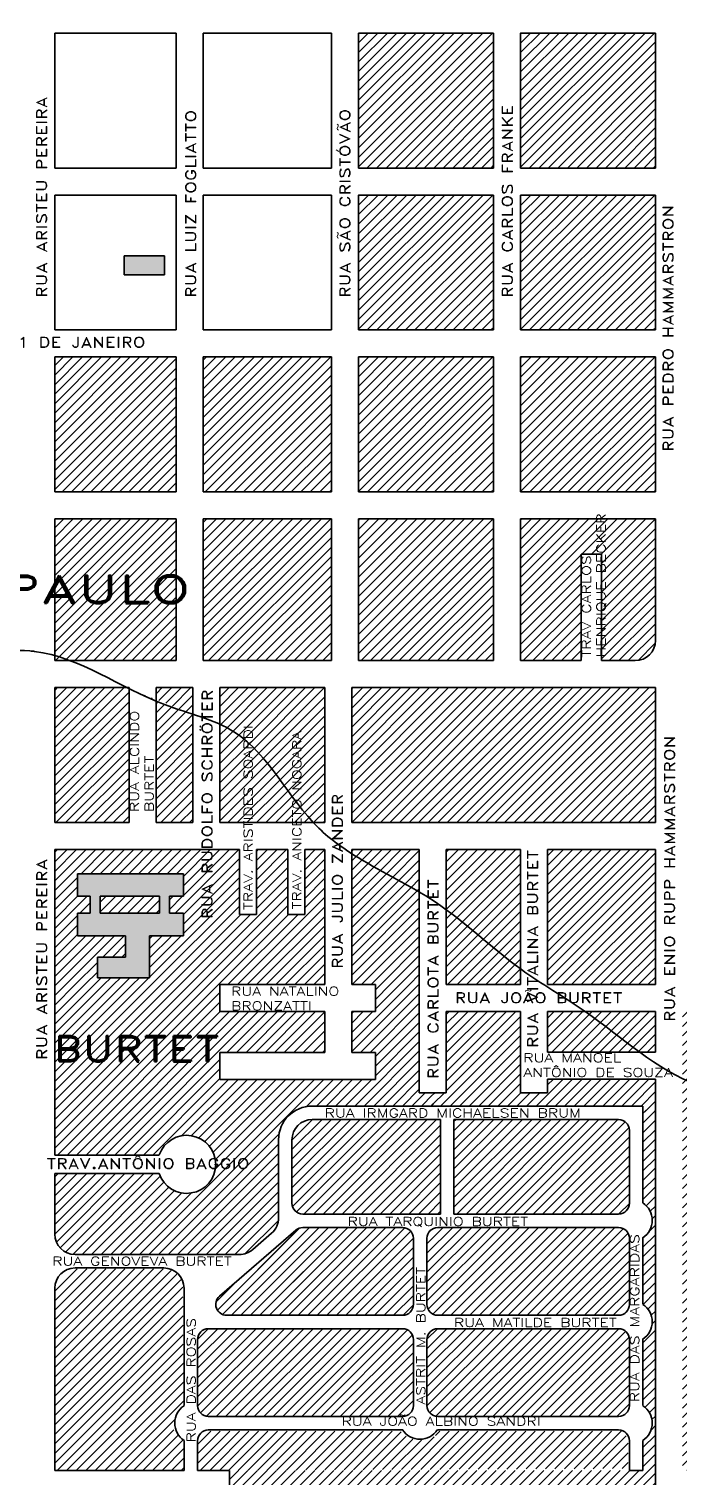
# Model space of a CAD drawing. Extents: x 15348.6 to 15438.1, y 2292.7 to 2368.6.
# Drawn here: x 15400.3 to 15405.11, y 2325.08 to 2335.8 of the extents above; entities that cross this region are included whole.
import ezdxf

# ---------------------------------------------------------------- set-up
doc = ezdxf.new("R2010")
doc.units = 0
doc.header["$LTSCALE"] = 2
doc.header["$MEASUREMENT"] = 0
doc.layers.get('0').update_dxf_attribs({"linetype": 'CONTINUOUS', "lineweight": 30})
for name, color, linetype, lineweight in [('06', 7, 'CONTINUOUS', 30), ('BURTET', 41, 'CONTINUOUS', 30), ('CYAN', 4, 'CONTINUOUS', 30), ('GLORIA', 64, 'CONTINUOUS', 30), ('HAMASRTROM', 130, 'CONTINUOUS', 30), ('Hidro', 5, 'CONTINUOUS', 30), ('IMÓVEIS', 7, 'CONTINUOUS', 30), ('MUNDSTOCK', 3, 'CONTINUOUS', 30), ('NOVOLESTE', 100, 'CONTINUOUS', 30), ('SAOGERALDO', 1, 'CONTINUOUS', 30), ('SAOPAULO', 104, 'CONTINUOUS', 30)]:
    doc.layers.add(name, color=color, linetype=linetype, lineweight=lineweight)
doc.styles.get("Standard").update_dxf_attribs({"font": 'romand.shx'})

msp = doc.modelspace()

# ---------------------------------------------------------------- hatches: boundary and pattern name
at = {"layer": 'BURTET'}
h = msp.add_hatch(dxfattribs=at)
h.set_pattern_fill('ANSI31', color=256, scale=0.4, style=0)
h.paths.add_polyline_path([(15402.495, 2329.717), (15402.346, 2329.717), (15402.346, 2329.237), (15402.221, 2329.237), (15402.221, 2329.717), (15401.989, 2329.717), (15401.989, 2329.237), (15401.863, 2329.237), (15401.863, 2329.717), (15401.718, 2329.717), (15400.495, 2329.717), (15400.495, 2328.717), (15401.718, 2328.717), (15402.495, 2328.717)])
h.paths.add_polyline_path([(15401.448, 2329.078), (15401.197, 2329.078), (15401.197, 2328.768), (15400.81, 2328.768), (15400.81, 2328.921), (15401.019, 2328.921), (15401.019, 2329.078), (15400.663, 2329.078), (15400.663, 2329.245), (15400.758, 2329.245), (15400.758, 2329.371), (15400.663, 2329.371), (15400.663, 2329.538), (15401.448, 2329.538), (15401.448, 2329.371), (15401.345, 2329.371), (15401.345, 2329.245), (15401.448, 2329.245)], flags=16)
h.paths.add_polyline_path([(15401.271, 2329.245), (15400.832, 2329.245), (15400.832, 2329.371), (15401.271, 2329.371)], flags=16)
h.paths.add_polyline_path([(15401.566, 2329.177), (15401.567, 2331.132), (15401.696, 2331.132), (15401.696, 2329.177)], flags=9)
at = {"layer": 'BURTET', "linetype": 'Continuous'}
h = msp.add_hatch(dxfattribs=at)
h.set_pattern_fill('ANSI31', color=256, scale=0.4, style=0)
h.paths.add_polyline_path([(15400.495, 2330.917), (15401.045, 2330.917), (15401.045, 2329.917), (15400.495, 2329.917)])
at = {"layer": 'BURTET'}
h = msp.add_hatch(dxfattribs=at)
h.set_pattern_fill('ANSI31', color=256, scale=0.4, style=0)
edge = h.paths.add_edge_path()
edge.add_line((15401.518, 2330.917), (15401.245, 2330.917))
edge.add_line((15401.245, 2330.917), (15401.245, 2330.818))
edge.add_spline(control_points=[(15401.718, 2330.646), (15401.59, 2330.703), (15401.352, 2330.763), (15401.131, 2330.867), (15401.045, 2330.91)], knot_values=[533.511292, 533.511292, 533.511292, 533.511292, 576.495699, 604.573357, 604.573357, 604.573357, 604.573357], degree=3, periodic=0)
edge.add_line((15401.518, 2330.72), (15401.518, 2330.917))
edge = h.paths.add_edge_path()
edge.add_spline(control_points=[(15401.718, 2330.646), (15401.59, 2330.703), (15401.352, 2330.763), (15401.131, 2330.867), (15401.045, 2330.91)], knot_values=[533.511292, 533.511292, 533.511292, 533.511292, 576.495699, 604.573357, 604.573357, 604.573357, 604.573357], degree=3, periodic=0)
edge.add_line((15401.245, 2330.818), (15401.245, 2329.917))
edge.add_line((15401.245, 2329.917), (15401.518, 2329.917))
edge.add_line((15401.518, 2329.917), (15401.518, 2330.72))
edge = h.paths.add_edge_path()
edge.add_line((15402.495, 2330.917), (15401.718, 2330.917))
edge.add_line((15401.718, 2330.917), (15401.718, 2330.646))
edge.add_spline(control_points=[(15401.718, 2330.646), (15401.756, 2330.628), (15402.046, 2330.476), (15402.206, 2330.136), (15402.41, 2329.917)], knot_values=[604.573357, 604.573357, 604.573357, 604.573357, 617.290415, 706.253634, 706.253634, 706.253634, 706.253634], degree=3, periodic=0)
edge.add_line((15402.41, 2329.917), (15402.495, 2329.917))
edge.add_line((15402.495, 2329.917), (15402.495, 2330.917))
h.paths.add_polyline_path([(15402.239, 2329.253), (15402.239, 2330.838), (15402.336, 2330.838), (15402.336, 2329.253)], flags=9)
h.paths.add_polyline_path([(15401.878, 2329.247), (15401.878, 2330.872), (15401.975, 2330.872), (15401.975, 2329.247)], flags=9)
h = msp.add_hatch(dxfattribs=at)
h.set_pattern_fill('ANSI31', color=256, scale=0.4, style=0)
h.paths.add_polyline_path([(15404.945, 2330.917), (15403.395, 2330.917), (15402.695, 2330.917), (15402.695, 2329.917), (15403.395, 2329.917), (15403.945, 2329.917), (15404.945, 2329.917)])
edge = h.paths.add_edge_path()
edge.add_line((15403.945, 2329.717), (15403.395, 2329.717))
edge.add_line((15403.395, 2329.717), (15403.395, 2329.271))
edge.add_spline(control_points=[(15403.395, 2329.271), (15403.584, 2329.133), (15403.756, 2328.97), (15403.945, 2328.833)], knot_values=[824.362388, 824.362388, 824.362388, 824.362388, 894.595059, 894.595059, 894.595059, 894.595059], degree=3, periodic=0)
edge.add_line((15403.945, 2328.833), (15403.945, 2329.717))
edge = h.paths.add_edge_path()
edge.add_spline(control_points=[(15403.945, 2328.833), (15403.756, 2328.97), (15403.584, 2329.133), (15403.395, 2329.271)], knot_values=[824.362388, 824.362388, 824.362388, 824.362388, 894.595059, 894.595059, 894.595059, 894.595059], degree=3, periodic=0)
edge.add_line((15403.395, 2329.271), (15403.395, 2328.717))
edge.add_line((15403.395, 2328.717), (15403.945, 2328.717))
edge.add_line((15403.945, 2328.717), (15403.945, 2328.833))
h = msp.add_hatch(dxfattribs=at)
h.set_pattern_fill('ANSI31', color=256, scale=0.4, style=0)
edge = h.paths.add_edge_path()
edge.add_arc((15408.752, 2330.417), 0.5, 51.1667, 90)
edge.add_line((15408.752, 2330.917), (15406.995, 2330.917))
edge.add_line((15406.995, 2330.917), (15406.995, 2328.517))
edge.add_line((15406.995, 2328.517), (15406.995, 2328.017))
edge.add_line((15406.995, 2328.017), (15406.795, 2328.017))
edge.add_line((15406.795, 2328.017), (15406.795, 2328.517))
edge.add_line((15406.795, 2328.517), (15406.095, 2328.517))
edge.add_line((15406.095, 2328.517), (15406.095, 2328.017))
edge.add_line((15406.095, 2328.017), (15405.895, 2328.017))
edge.add_line((15405.895, 2328.017), (15405.895, 2328.517))
edge.add_line((15405.895, 2328.517), (15405.145, 2328.517))
edge.add_line((15405.145, 2328.517), (15405.145, 2328.02))
edge.add_spline(control_points=[(15405.145, 2328.02), (15405.184, 2328.001), (15405.316, 2327.945), (15405.562, 2327.888), (15406.246, 2327.135), (15407.212, 2326.784), (15408.056, 2326.801), (15408.09, 2326.802)], knot_values=[1039.350762, 1039.350762, 1039.350762, 1039.350762, 1052.103396, 1082.599511, 1112.592939, 1350.282877, 1360.219497, 1360.219497, 1360.219497, 1360.219497], degree=3, periodic=0)
edge.add_line((15408.09, 2326.802), (15408.441, 2328.517))
edge.add_line((15408.441, 2328.517), (15409.065, 2330.806))
edge = h.paths.add_edge_path()
edge.add_spline(control_points=[(15408.09, 2326.802), (15408.056, 2326.801), (15407.212, 2326.784), (15406.246, 2327.135), (15405.562, 2327.888), (15405.316, 2327.945), (15405.184, 2328.001), (15405.145, 2328.02)], knot_values=[1039.350762, 1039.350762, 1039.350762, 1039.350762, 1049.287382, 1286.97732, 1316.970748, 1347.466863, 1360.219497, 1360.219497, 1360.219497, 1360.219497], degree=3, periodic=0)
edge.add_line((15405.145, 2328.02), (15405.145, 2325.117))
edge.add_line((15405.145, 2325.117), (15407.68, 2325.117))
edge.add_arc((15407.68, 2325.197), 0.08, 270, 348.4399)
edge.add_line((15407.758, 2325.181), (15408.09, 2326.802))
h.paths.add_polyline_path([(15406.994, 2328.675), (15407.987, 2328.675), (15407.987, 2328.56), (15406.994, 2328.56)], flags=25)
h.paths.add_polyline_path([(15407.052, 2329.773), (15408.154, 2329.773), (15408.154, 2329.659), (15407.052, 2329.659)], flags=24)
h.paths.add_polyline_path([(15403.944, 2328.223), (15405.266, 2328.223), (15405.266, 2328.004), (15403.944, 2328.004)], flags=9)
h = msp.add_hatch(dxfattribs=at)
h.set_pattern_fill('ANSI31', color=256, scale=0.4, style=0)
edge = h.paths.add_edge_path()
edge.add_spline(control_points=[(15402.41, 2329.917), (15402.206, 2330.136), (15402.046, 2330.476), (15401.756, 2330.628), (15401.718, 2330.646)], knot_values=[604.573357, 604.573357, 604.573357, 604.573357, 693.536575, 706.253634, 706.253634, 706.253634, 706.253634], degree=3, periodic=0)
edge.add_line((15401.718, 2330.646), (15401.718, 2329.917))
edge.add_line((15401.718, 2329.917), (15402.41, 2329.917))
h.paths.add_polyline_path([(15402.239, 2329.253), (15402.239, 2330.838), (15402.336, 2330.838), (15402.336, 2329.253)], flags=9)
h.paths.add_polyline_path([(15401.878, 2329.247), (15401.878, 2330.872), (15401.975, 2330.872), (15401.975, 2329.247)], flags=9)
at = {"layer": 'BURTET', "linetype": 'Continuous'}
h = msp.add_hatch(dxfattribs=at)
h.set_pattern_fill('ANSI31', color=256, scale=0.4, style=0)
edge = h.paths.add_edge_path()
edge.add_spline(control_points=[(15402.695, 2329.686), (15402.711, 2329.677), (15402.874, 2329.575), (15403.047, 2329.49), (15403.195, 2329.402)], knot_values=[742.883957, 742.883957, 742.883957, 742.883957, 748.420728, 800.344606, 800.344606, 800.344606, 800.344606], degree=3, periodic=0)
edge.add_line((15403.195, 2329.402), (15403.195, 2329.717))
edge.add_line((15403.195, 2329.717), (15402.695, 2329.717))
edge.add_line((15402.695, 2329.717), (15402.695, 2329.686))
h = msp.add_hatch(dxfattribs=at)
h.set_pattern_fill('ANSI31', color=256, scale=0.4, style=0)
h.paths.add_polyline_path([(15404.145, 2329.717), (15404.945, 2329.717), (15404.945, 2328.717), (15404.145, 2328.717)])
at = {"layer": 'BURTET'}
h = msp.add_hatch(dxfattribs=at)
h.set_pattern_fill('ANSI31', color=256, scale=0.4, style=0)
edge = h.paths.add_edge_path()
edge.add_spline(control_points=[(15403.195, 2329.402), (15403.047, 2329.49), (15402.874, 2329.575), (15402.711, 2329.677), (15402.695, 2329.686)], knot_values=[742.883957, 742.883957, 742.883957, 742.883957, 794.807835, 800.344606, 800.344606, 800.344606, 800.344606], degree=3, periodic=0)
edge.add_line((15402.695, 2329.686), (15402.695, 2328.717))
edge.add_line((15402.695, 2328.717), (15402.87, 2328.717))
edge.add_line((15402.87, 2328.717), (15403.195, 2328.717))
edge.add_line((15403.195, 2328.717), (15403.195, 2329.402))
h = msp.add_hatch(dxfattribs=at)
h.set_pattern_fill('ANSI31', color=256, scale=0.4, style=0)
h.paths.add_polyline_path([(15401.718, 2328.214), (15402.495, 2328.214), (15402.495, 2328.517), (15401.718, 2328.517), (15401.718, 2328.717), (15400.495, 2328.717), (15400.495, 2327.454), (15401.268, 2327.454, -6.11811), (15401.268, 2327.317), (15400.495, 2327.317), (15400.495, 2326.867, 0.414214), (15400.645, 2326.717), (15401.863, 2326.717, 0.180444), (15401.961, 2326.754), (15402.101, 2326.874, 0.217512), (15402.152, 2326.988), (15402.152, 2327.567, -0.198912), (15402.226, 2327.744), (15402.294, 2328.014), (15401.718, 2328.014)])
h.paths.add_polyline_path([(15400.454, 2327.322), (15398.723, 2327.322), (15398.723, 2327.501), (15400.454, 2327.501)], flags=9)
h.paths.add_polyline_path([(15400.499, 2328.083), (15399.076, 2328.083), (15399.076, 2328.458), (15400.499, 2328.458)], flags=9)
h = msp.add_hatch(dxfattribs=at)
h.set_pattern_fill('ANSI31', color=256, scale=0.4, style=0)
h.paths.add_polyline_path([(15403.195, 2328.717), (15402.87, 2328.717), (15402.87, 2328.517), (15402.695, 2328.517), (15402.695, 2328.214), (15402.87, 2328.214), (15402.87, 2328.014), (15402.294, 2328.014), (15402.226, 2327.744, -0.198912), (15402.402, 2327.817), (15403.102, 2327.817), (15403.299, 2327.817), (15403.295, 2327.916), (15403.195, 2327.916)])
h = msp.add_hatch(dxfattribs=at)
h.set_pattern_fill('ANSI31', color=256, scale=0.4, style=0)
h.paths.add_polyline_path([(15403.945, 2328.517), (15403.395, 2328.517), (15403.395, 2327.916), (15403.298, 2327.916), (15403.298, 2327.817), (15404.852, 2327.817), (15404.852, 2327.775), (15404.945, 2327.775), (15404.945, 2328.017), (15404.145, 2328.017), (15404.145, 2327.916), (15403.945, 2327.916)])
at = {"layer": 'BURTET', "linetype": 'Continuous'}
h = msp.add_hatch(dxfattribs=at)
h.set_pattern_fill('ANSI31', color=256, scale=0.4, style=0)
h.paths.add_polyline_path([(15404.145, 2328.517), (15404.945, 2328.517), (15404.945, 2328.217), (15404.145, 2328.217)])
at = {"layer": 'BURTET'}
h = msp.add_hatch(dxfattribs=at)
h.set_pattern_fill('ANSI31', color=256, scale=0.4, style=0)
h.paths.add_polyline_path([(15404.945, 2327.817), (15404.852, 2327.817), (15404.852, 2327.099, -0.536263), (15404.852, 2326.842), (15404.852, 2326.348, -0.536263), (15404.852, 2326.091), (15404.852, 2325.597, -0.537458), (15404.852, 2325.34), (15404.852, 2325.117), (15404.945, 2325.117), (15404.945, 2325.34)])
at = {"layer": 'BURTET', "linetype": 'Continuous'}
h = msp.add_hatch(dxfattribs=at)
h.set_pattern_fill('ANSI31', color=256, scale=0.4, style=0)
edge = h.paths.add_edge_path()
edge.add_line((15403.352, 2327.717), (15403.352, 2327.017))
edge.add_line((15403.352, 2327.017), (15402.332, 2327.017))
edge.add_arc((15402.332, 2327.097), 0.08, 180, 270, ccw=False)
edge.add_line((15402.252, 2327.097), (15402.252, 2327.567))
edge.add_arc((15402.402, 2327.567), 0.15, 90, 180, ccw=False)
edge.add_line((15402.402, 2327.717), (15403.352, 2327.717))
h = msp.add_hatch(dxfattribs=at)
h.set_pattern_fill('ANSI31', color=256, scale=0.4, style=0)
edge = h.paths.add_edge_path()
edge.add_arc((15404.672, 2327.637), 0.08, 360, 450)
edge.add_line((15404.672, 2327.717), (15403.452, 2327.717))
edge.add_line((15403.452, 2327.717), (15403.452, 2327.017))
edge.add_line((15403.452, 2327.017), (15404.672, 2327.017))
edge.add_arc((15404.672, 2327.097), 0.08, 270, 360)
edge.add_line((15404.752, 2327.097), (15404.752, 2327.637))
edge = h.paths.add_edge_path()
edge.add_line((15404.945, 2325.34), (15404.945, 2325.091))
h = msp.add_hatch(dxfattribs=at)
h.set_pattern_fill('ANSI31', color=256, scale=0.4, style=0)
edge = h.paths.add_edge_path()
edge.add_arc((15403.072, 2326.837), 0.08, 360, 450)
edge.add_line((15402.332, 2326.917), (15403.072, 2326.917))
edge.add_line((15402.28, 2326.897), (15401.715, 2326.407))
edge.add_arc((15401.767, 2326.347), 0.08, 130.9144, 270)
edge.add_line((15401.767, 2326.267), (15403.072, 2326.267))
edge.add_arc((15403.072, 2326.347), 0.08, 270, 360)
edge.add_line((15403.152, 2326.837), (15403.152, 2326.347))
h = msp.add_hatch(dxfattribs=at)
h.set_pattern_fill('ANSI31', color=256, scale=0.4, style=0)
edge = h.paths.add_edge_path()
edge.add_arc((15402.332, 2326.837), 0.08, 90, 130.9144)
edge.add_arc((15401.767, 2326.347), 0.08, 130.9144, 270)
edge.add_line((15402.332, 2326.917), (15403.072, 2326.917))
h = msp.add_hatch(dxfattribs=at)
h.set_pattern_fill('ANSI31', color=256, scale=0.4, style=0)
edge = h.paths.add_edge_path()
edge.add_arc((15403.332, 2326.837), 0.08, 90, 180)
edge.add_line((15403.252, 2326.837), (15403.252, 2326.347))
edge.add_arc((15403.332, 2326.347), 0.08, 180, 270)
edge.add_line((15403.332, 2326.267), (15404.672, 2326.267))
edge.add_arc((15404.672, 2326.347), 0.08, 270, 360)
edge.add_line((15404.752, 2326.347), (15404.752, 2326.837))
edge.add_arc((15404.672, 2326.837), 0.08, 360, 450)
edge.add_line((15404.672, 2326.917), (15403.332, 2326.917))
h = msp.add_hatch(dxfattribs=at)
h.set_pattern_fill('ANSI31', color=256, scale=0.4, style=0)
h.paths.add_polyline_path([(15400.495, 2325.117), (15400.496, 2326.491), (15400.53, 2326.548), (15400.563, 2326.581), (15400.63, 2326.61), (15401.311, 2326.61), (15401.382, 2326.591), (15401.425, 2326.539), (15401.444, 2326.481), (15401.449, 2325.597), (15401.387, 2325.545), (15401.377, 2325.416), (15401.406, 2325.374), (15401.458, 2325.336), (15401.452, 2325.117)])
h = msp.add_hatch(dxfattribs=at)
h.set_pattern_fill('ANSI31', color=256, scale=0.4, style=0)
edge = h.paths.add_edge_path()
edge.add_arc((15401.632, 2326.087), 0.08, 90, 180)
edge.add_line((15401.552, 2326.087), (15401.552, 2325.597))
edge.add_arc((15401.632, 2325.597), 0.08, 180, 270)
edge.add_line((15401.632, 2325.517), (15403.072, 2325.517))
edge.add_arc((15403.072, 2325.597), 0.08, 270, 360)
edge.add_line((15403.152, 2325.597), (15403.152, 2326.087))
edge.add_arc((15403.072, 2326.087), 0.08, 0, 90)
edge.add_line((15403.072, 2326.167), (15401.632, 2326.167))
h = msp.add_hatch(dxfattribs=at)
h.set_pattern_fill('ANSI31', color=256, scale=0.4, style=0)
edge = h.paths.add_edge_path()
edge.add_arc((15404.672, 2326.087), 0.08, 360, 450)
edge.add_line((15404.672, 2326.167), (15403.332, 2326.167))
edge.add_arc((15403.332, 2326.087), 0.08, 90, 180)
edge.add_line((15403.252, 2326.087), (15403.252, 2325.597))
edge.add_arc((15403.332, 2325.597), 0.08, 180, 270)
edge.add_line((15403.332, 2325.517), (15404.672, 2325.517))
edge.add_arc((15404.672, 2325.597), 0.08, 270, 360)
edge.add_line((15404.752, 2325.597), (15404.752, 2326.087))
h = msp.add_hatch(dxfattribs=at)
h.set_pattern_fill('ANSI31', color=256, scale=0.4, style=0)
h.paths.add_polyline_path([(15401.552, 2325.117), (15401.553, 2325.359), (15401.562, 2325.388), (15401.601, 2325.407), (15403.057, 2325.407), (15403.124, 2325.35), (15403.238, 2325.34), (15403.314, 2325.369), (15403.324, 2325.407), (15404.695, 2325.407), (15404.743, 2325.359), (15404.743, 2325.131)])
at = {"layer": 'BURTET'}
h = msp.add_hatch(dxfattribs=at)
h.set_pattern_fill('ANSI31', color=256, scale=0.4, style=0)
h.paths.add_polyline_path([(15404.945, 2325.091), (15404.945, 2325.117), (15401.788, 2325.117), (15401.788, 2324.917), (15400.702, 2324.917), (15401.859, 2324.081), (15402.087, 2323.929), (15404.945, 2323.929)])
at = {"layer": 'CYAN'}
h = msp.add_hatch(dxfattribs=at)
h.set_pattern_fill('ANSI31', color=256, scale=0.4, style=0)
h.paths.add_polyline_path([(15404.945, 2335.767), (15403.945, 2335.767), (15403.945, 2334.767), (15404.945, 2334.767)])
h.paths.add_polyline_path([(15403.745, 2335.767), (15402.745, 2335.767), (15402.745, 2334.767), (15403.745, 2334.767)])
h.paths.add_polyline_path([(15403.745, 2334.567), (15402.745, 2334.567), (15402.745, 2333.567), (15403.745, 2333.567)])
h.paths.add_polyline_path([(15403.745, 2333.367), (15402.745, 2333.367), (15402.745, 2332.367), (15403.745, 2332.367)])
h.paths.add_polyline_path([(15404.945, 2333.367), (15403.945, 2333.367), (15403.945, 2332.367), (15404.945, 2332.367)])
h.paths.add_polyline_path([(15403.745, 2332.167), (15402.745, 2332.167), (15402.745, 2331.117), (15403.745, 2331.117)])
h.paths.add_polyline_path([(15404.395, 2331.905), (15404.545, 2331.905), (15404.545, 2331.117), (15404.795, 2331.117, 0.414214), (15404.945, 2331.267), (15404.945, 2332.167), (15403.945, 2332.167), (15403.945, 2331.117), (15404.395, 2331.117)])
h.paths.add_polyline_path([(15404.383, 2331.119), (15404.383, 2332.331), (15404.596, 2332.331), (15404.596, 2331.119)], flags=9)
at = {"layer": 'HAMASRTROM', "linetype": 'Continuous'}
h = msp.add_hatch(dxfattribs=at)
h.set_pattern_fill('ANSI31', color=256, scale=0.4, style=0)
h.paths.add_polyline_path([(15403.945, 2334.567), (15404.945, 2334.567), (15404.945, 2333.567), (15403.945, 2333.567)])
at = {"layer": 'IMÓVEIS', "linetype": 'Continuous'}
h = msp.add_hatch(color=256, dxfattribs=at)
h.paths.add_polyline_path([(15400.1, 2338.346), (15399.602, 2338.346), (15399.602, 2338.114), (15399.867, 2338.114), (15399.867, 2337.86), (15400.1, 2337.86)])
h.paths.add_polyline_path([(15401.308, 2334.117), (15401.008, 2334.117), (15401.008, 2333.976), (15401.308, 2333.976)])
h.paths.add_polyline_path([(15410.385, 2335.57), (15410.278, 2335.57), (15410.278, 2335.321), (15410.195, 2335.321), (15410.195, 2335.57), (15410.093, 2335.57), (15410.093, 2335.321), (15409.984, 2335.321), (15409.984, 2335.155), (15410.385, 2335.155)])
msp.add_hatch(color=256, dxfattribs=at).paths.add_polyline_path([(15401.008, 2334.117), (15401.008, 2333.976), (15401.308, 2333.976), (15401.308, 2334.117)])
h = msp.add_hatch(color=256, dxfattribs=at)
h.paths.add_polyline_path([(15401.345, 2329.245), (15400.663, 2329.245), (15400.663, 2329.078), (15401.019, 2329.078), (15401.019, 2328.921), (15400.81, 2328.921), (15400.81, 2328.768), (15401.197, 2328.768), (15401.197, 2329.078), (15401.448, 2329.078), (15401.448, 2329.245)])
h.paths.add_polyline_path([(15400.663, 2329.538), (15400.663, 2329.371), (15400.758, 2329.371), (15400.758, 2329.245), (15400.832, 2329.245), (15400.832, 2329.371), (15401.271, 2329.371), (15401.271, 2329.245), (15401.345, 2329.245), (15401.345, 2329.371), (15401.448, 2329.371), (15401.448, 2329.538)])
at = {"layer": 'SAOPAULO', "linetype": 'Continuous'}
h = msp.add_hatch(dxfattribs=at)
h.set_pattern_fill('ANSI31', color=256, scale=0.4, style=0)
h.paths.add_polyline_path([(15401.595, 2333.367), (15402.545, 2333.367), (15402.545, 2332.367), (15401.595, 2332.367)])
h.paths.add_polyline_path([(15401.595, 2332.167), (15402.545, 2332.167), (15402.545, 2331.117), (15401.595, 2331.117)])
h.paths.add_polyline_path([(15400.495, 2333.367), (15401.395, 2333.367), (15401.395, 2332.367), (15400.495, 2332.367)])
h.paths.add_polyline_path([(15401.395, 2332.167), (15401.395, 2331.117), (15400.495, 2331.117), (15400.495, 2332.167)])

# ---------------------------------------------------------------- linework, layer by layer
at = {"color": 7, "linetype": 'Continuous'}
for p, q in [((15400.495, 2335.767), (15401.395, 2335.767)), ((15401.595, 2335.767), (15402.545, 2335.767)), ((15402.745, 2335.767), (15402.745, 2334.767)), ((15402.745, 2335.767), (15403.745, 2335.767)), ((15403.745, 2335.767), (15403.745, 2334.767)), ((15403.945, 2335.767), (15403.945, 2334.767)), ((15403.945, 2335.767), (15404.945, 2335.767)), ((15404.945, 2335.767), (15404.945, 2334.767)), ((15400.495, 2334.767), (15401.395, 2334.767)), ((15401.595, 2334.767), (15402.545, 2334.767)), ((15402.745, 2334.767), (15403.745, 2334.767)), ((15403.945, 2334.767), (15404.945, 2334.767)), ((15400.495, 2334.567), (15401.395, 2334.567)), ((15401.595, 2334.567), (15402.545, 2334.567)), ((15402.745, 2334.567), (15402.745, 2333.567)), ((15402.745, 2334.567), (15403.745, 2334.567)), ((15403.745, 2334.567), (15403.745, 2333.567)), ((15403.945, 2334.567), (15403.945, 2333.567)), ((15403.945, 2334.567), (15404.945, 2334.567)), ((15404.945, 2334.567), (15404.945, 2333.567)), ((15400.495, 2333.567), (15401.395, 2333.567)), ((15401.595, 2333.567), (15402.545, 2333.567)), ((15402.745, 2333.567), (15403.745, 2333.567)), ((15403.945, 2333.567), (15404.945, 2333.567)), ((15400.495, 2333.367), (15400.495, 2332.367)), ((15400.495, 2333.367), (15401.395, 2333.367)), ((15401.395, 2333.367), (15401.395, 2332.367)), ((15401.595, 2333.367), (15401.595, 2332.367)), ((15401.595, 2333.367), (15402.545, 2333.367)), ((15402.545, 2333.367), (15402.545, 2332.367)), ((15402.745, 2333.367), (15402.745, 2332.367)), ((15402.745, 2333.367), (15403.745, 2333.367)), ((15403.745, 2333.367), (15403.745, 2332.367)), ((15403.945, 2333.367), (15403.945, 2332.367)), ((15403.945, 2333.367), (15404.945, 2333.367)), ((15404.945, 2333.367), (15404.945, 2332.367)), ((15400.495, 2332.367), (15401.395, 2332.367)), ((15401.595, 2332.367), (15402.545, 2332.367)), ((15402.745, 2332.367), (15403.745, 2332.367)), ((15403.945, 2332.367), (15404.945, 2332.367)), ((15400.495, 2332.167), (15400.495, 2331.117)), ((15400.495, 2332.167), (15401.395, 2332.167)), ((15401.395, 2332.167), (15401.395, 2331.117)), ((15401.595, 2332.167), (15401.595, 2331.117)), ((15401.595, 2332.167), (15402.545, 2332.167)), ((15402.545, 2332.167), (15402.545, 2331.117)), ((15402.745, 2332.167), (15402.745, 2331.117)), ((15402.745, 2332.167), (15403.745, 2332.167)), ((15403.745, 2332.167), (15403.745, 2331.117)), ((15403.945, 2332.167), (15403.945, 2331.117)), ((15403.945, 2332.167), (15404.945, 2332.167)), ((15404.945, 2332.167), (15404.945, 2331.267)), ((15404.395, 2331.905), (15404.395, 2331.117)), ((15404.395, 2331.905), (15404.546, 2331.905)), ((15404.545, 2331.905), (15404.545, 2331.117)), ((15400.495, 2331.117), (15401.395, 2331.117)), ((15401.595, 2331.117), (15402.545, 2331.117)), ((15402.745, 2331.117), (15403.745, 2331.117)), ((15403.945, 2331.117), (15404.395, 2331.117)), ((15404.545, 2331.117), (15404.795, 2331.117)), ((15400.495, 2330.917), (15400.495, 2329.917)), ((15400.495, 2330.917), (15401.045, 2330.917)), ((15401.045, 2330.917), (15401.045, 2329.917)), ((15401.245, 2330.917), (15401.245, 2329.917)), ((15401.245, 2330.917), (15401.518, 2330.917)), ((15401.518, 2330.917), (15401.518, 2329.917)), ((15401.718, 2330.917), (15401.718, 2329.917)), ((15401.718, 2330.917), (15402.495, 2330.917)), ((15402.495, 2330.917), (15402.495, 2329.917)), ((15402.695, 2330.917), (15402.695, 2329.917)), ((15402.695, 2330.917), (15403.395, 2330.917)), ((15403.395, 2330.917), (15404.945, 2330.917)), ((15403.395, 2330.917), (15403.945, 2330.917)), ((15404.945, 2330.917), (15404.945, 2329.917)), ((15400.495, 2329.917), (15401.045, 2329.917)), ((15401.245, 2329.917), (15401.518, 2329.917)), ((15401.718, 2329.917), (15402.495, 2329.917)), ((15402.695, 2329.917), (15403.395, 2329.917)), ((15403.395, 2329.917), (15404.945, 2329.917)), ((15403.395, 2329.917), (15403.945, 2329.917)), ((15400.495, 2329.717), (15400.495, 2327.454)), ((15400.495, 2329.717), (15401.718, 2329.717)), ((15401.718, 2329.717), (15401.863, 2329.717)), ((15401.989, 2329.717), (15402.221, 2329.717)), ((15402.346, 2329.717), (15402.495, 2329.717)), ((15402.495, 2329.717), (15402.495, 2328.717)), ((15402.695, 2329.717), (15402.695, 2328.717)), ((15402.695, 2329.717), (15403.195, 2329.717)), ((15403.195, 2329.717), (15403.195, 2327.916)), ((15403.395, 2329.717), (15403.395, 2328.717)), ((15403.395, 2329.717), (15403.945, 2329.717)), ((15403.945, 2329.717), (15403.945, 2328.717)), ((15404.145, 2329.717), (15404.145, 2328.717)), ((15404.145, 2329.717), (15404.945, 2329.717)), ((15404.945, 2329.717), (15404.945, 2328.717)), ((15401.718, 2328.717), (15401.718, 2328.517)), ((15401.718, 2328.717), (15402.495, 2328.717)), ((15402.695, 2328.717), (15402.87, 2328.717)), ((15402.87, 2328.717), (15402.87, 2328.517)), ((15403.395, 2328.717), (15403.945, 2328.717)), ((15404.145, 2328.717), (15404.945, 2328.717)), ((15401.718, 2328.517), (15402.495, 2328.517)), ((15402.495, 2328.517), (15402.495, 2328.214)), ((15402.695, 2328.517), (15402.695, 2328.214)), ((15402.695, 2328.517), (15402.87, 2328.517)), ((15403.395, 2328.517), (15403.945, 2328.517)), ((15403.395, 2328.517), (15403.395, 2327.916)), ((15403.945, 2328.517), (15403.945, 2327.916)), ((15404.145, 2328.517), (15404.945, 2328.517)), ((15404.145, 2328.517), (15404.145, 2328.217)), ((15404.945, 2328.517), (15404.945, 2328.217)), ((15401.718, 2328.214), (15402.495, 2328.214)), ((15401.718, 2328.214), (15401.718, 2328.014)), ((15402.695, 2328.214), (15402.87, 2328.214)), ((15402.87, 2328.214), (15402.87, 2328.014)), ((15404.145, 2328.217), (15404.945, 2328.217)), ((15401.718, 2328.014), (15402.87, 2328.014)), ((15404.145, 2328.017), (15404.945, 2328.017)), ((15404.145, 2328.017), (15404.145, 2327.916)), ((15404.945, 2328.017), (15404.945, 2325.34)), ((15400.495, 2327.971), (15400.495, 2327.472)), ((15403.195, 2327.916), (15403.395, 2327.916)), ((15403.945, 2327.916), (15404.145, 2327.916)), ((15402.402, 2327.817), (15404.852, 2327.817)), ((15402.402, 2327.817), (15403.102, 2327.817)), ((15404.852, 2327.817), (15404.852, 2327.099)), ((15402.402, 2327.717), (15403.352, 2327.717)), ((15403.352, 2327.717), (15403.352, 2327.017)), ((15403.452, 2327.717), (15403.452, 2327.017)), ((15403.452, 2327.717), (15404.672, 2327.717)), ((15404.752, 2327.637), (15404.752, 2327.097)), ((15402.152, 2327.567), (15402.152, 2326.988)), ((15402.252, 2327.567), (15402.252, 2327.097)), ((15400.495, 2327.454), (15401.268, 2327.454)), ((15400.495, 2327.317), (15401.268, 2327.317)), ((15400.495, 2327.317), (15400.495, 2326.867)), ((15402.332, 2327.017), (15403.352, 2327.017)), ((15403.452, 2327.017), (15404.672, 2327.017)), ((15402.28, 2326.897), (15401.715, 2326.407)), ((15402.101, 2326.874), (15401.961, 2326.754)), ((15402.332, 2326.917), (15403.072, 2326.917)), ((15403.152, 2326.837), (15403.152, 2326.347)), ((15403.252, 2326.837), (15403.252, 2326.347)), ((15403.332, 2326.917), (15404.672, 2326.917)), ((15404.752, 2326.837), (15404.752, 2326.347)), ((15404.852, 2326.842), (15404.852, 2326.348)), ((15400.645, 2326.717), (15401.863, 2326.717)), ((15400.645, 2326.617), (15401.302, 2326.617)), ((15400.495, 2326.467), (15400.495, 2325.117)), ((15401.452, 2326.467), (15401.452, 2325.597)), ((15401.767, 2326.267), (15403.072, 2326.267)), ((15403.332, 2326.267), (15404.672, 2326.267)), ((15401.552, 2326.087), (15401.552, 2325.597)), ((15401.632, 2326.167), (15403.072, 2326.167)), ((15403.152, 2326.087), (15403.152, 2325.597)), ((15403.252, 2326.087), (15403.252, 2325.597)), ((15403.332, 2326.167), (15404.672, 2326.167)), ((15404.752, 2326.087), (15404.752, 2325.597)), ((15404.852, 2326.091), (15404.852, 2325.597)), ((15401.632, 2325.517), (15403.072, 2325.517)), ((15403.332, 2325.517), (15404.672, 2325.517)), ((15401.452, 2325.34), (15401.452, 2325.117)), ((15401.552, 2325.337), (15401.552, 2325.117)), ((15401.632, 2325.417), (15403.072, 2325.417)), ((15403.329, 2325.417), (15404.672, 2325.417)), ((15404.752, 2325.337), (15404.752, 2325.117)), ((15404.852, 2325.34), (15404.852, 2325.117)), ((15404.945, 2325.34), (15404.945, 2325.091)), ((15400.495, 2325.117), (15401.452, 2325.117)), ((15401.552, 2325.117), (15401.788, 2325.117)), ((15404.752, 2325.117), (15404.852, 2325.117)), ((15404.945, 2325.091), (15404.945, 2323.929))]:
    msp.add_line(p, q, dxfattribs=at)
for p, q in [((15401.863, 2329.717), (15401.863, 2329.237)), ((15401.989, 2329.237), (15401.989, 2329.717)), ((15402.221, 2329.717), (15402.221, 2329.237)), ((15402.346, 2329.237), (15402.346, 2329.717)), ((15401.863, 2329.237), (15401.989, 2329.237)), ((15402.221, 2329.237), (15402.346, 2329.237)), ((15401.788, 2324.917), (15401.788, 2325.117))]:
    msp.add_line(p, q)
for centre, radius, start, end in [((15404.795, 2331.267), 0.15, 270, 360), ((15402.402, 2327.567), 0.25, 90, 180), ((15402.402, 2327.567), 0.15, 90, 180), ((15404.672, 2327.637), 0.08, 360, 90), ((15402.332, 2327.097), 0.08, 180, 270), ((15404.672, 2327.097), 0.08, 270, 0), ((15404.767, 2326.97), 0.154, 303.3813, 56.6187), ((15402.002, 2326.988), 0.15, 310.9144, 360), ((15400.645, 2326.867), 0.15, 180, 270), ((15402.332, 2326.837), 0.08, 90, 130.9144), ((15402.332, 2326.837), 0.08, 90, 130.9144), ((15403.072, 2326.837), 0.08, 360, 90), ((15403.332, 2326.837), 0.08, 90, 180), ((15404.672, 2326.837), 0.08, 360, 90), ((15401.863, 2326.867), 0.15, 270, 310.9144), ((15400.645, 2326.467), 0.15, 90, 180), ((15401.302, 2326.467), 0.15, 360, 90), ((15401.767, 2326.347), 0.08, 130.9144, 270), ((15403.072, 2326.347), 0.08, 270, 360), ((15403.332, 2326.347), 0.08, 180, 270), ((15404.672, 2326.347), 0.08, 270, 360), ((15404.767, 2326.219), 0.154, 303.3813, 56.6187), ((15401.632, 2326.087), 0.08, 90, 180), ((15403.072, 2326.087), 0.08, 0, 90), ((15403.332, 2326.087), 0.08, 90, 180), ((15404.672, 2326.087), 0.08, 360, 90), ((15401.537, 2325.468), 0.154, 123.3813, 236.6187), ((15401.632, 2325.597), 0.08, 180, 270), ((15403.072, 2325.597), 0.08, 270, 0), ((15403.332, 2325.597), 0.08, 180, 270), ((15404.672, 2325.597), 0.08, 270, 0), ((15404.767, 2325.468), 0.154, 303.3813, 56.6187), ((15401.632, 2325.337), 0.08, 90, 180), ((15403.2, 2325.502), 0.154, 213.3813, 326.6187), ((15404.672, 2325.337), 0.08, 360, 90), ((15404.672, 2325.337), 0.08, 360, 90)]:
    msp.add_arc(centre, radius, start, end, dxfattribs=at)
at = {"layer": 'GLORIA'}
msp.add_arc((15401.472, 2327.385), 0.215, 198.3559, 161.2245, dxfattribs=at)
at = {"layer": 'Hidro', "linetype": 'Continuous'}
msp.add_open_spline([(15400.311, 2331.189), (15400.322, 2331.188), (15400.671, 2331.151), (15401.132, 2330.798), (15401.998, 2330.616), (15402.278, 2329.972), (15402.819, 2329.595), (15403.377, 2329.336), (15403.868, 2328.853), (15404.558, 2328.461), (15405.023, 2328.013), (15405.562, 2327.888), (15406.246, 2327.135), (15408.108, 2326.458), (15410.05, 2327.306), (15411.139, 2326.898), (15411.379, 2326.808)], degree=3, knots=[454.056777, 454.056777, 454.056777, 454.056777, 457.503155, 561.58895, 617.290415, 711.938203, 748.420728, 814.133641, 895.049723, 951.91918, 1052.103396, 1082.599511, 1112.592939, 1350.282877, 1618.088243, 1693.804072, 1693.804072, 1693.804072, 1693.804072], dxfattribs=at)
msp.add_spline([(15403.95, 2321.287), (15403.697, 2321.388), (15403.571, 2321.564), (15403.571, 2321.74), (15403.42, 2321.967), (15402.311, 2322.193), (15401.731, 2322.546), (15401.227, 2322.697), (15400.874, 2322.949), (15400.117, 2323.075), (15399.891, 2323.201), (15399.739, 2323.704), (15399.638, 2324.208), (15399.336, 2324.334), (15398.655, 2324.636), (15398.126, 2324.888), (15397.62, 2325.239), (15397.041, 2325.441), (15396.473, 2326.121), (15396.171, 2326.788), (15396.019, 2327.141), (15395.793, 2327.304), (15395.112, 2327.556), (15394.444, 2327.745)], degree=3, dxfattribs=at)
at = {"layer": 'IMÓVEIS', "linetype": 'Continuous'}
for p, q in [((15401.008, 2334.117), (15401.008, 2333.976)), ((15401.308, 2334.117), (15401.008, 2334.117)), ((15401.308, 2333.976), (15401.308, 2334.117)), ((15401.008, 2333.976), (15401.308, 2333.976)), ((15400.663, 2329.371), (15400.663, 2329.538)), ((15400.663, 2329.538), (15401.448, 2329.538)), ((15401.448, 2329.538), (15401.448, 2329.371)), ((15400.758, 2329.371), (15400.663, 2329.371)), ((15400.758, 2329.371), (15400.758, 2329.245)), ((15401.271, 2329.371), (15400.832, 2329.371)), ((15400.832, 2329.371), (15400.832, 2329.245)), ((15401.271, 2329.371), (15401.271, 2329.245)), ((15401.345, 2329.371), (15401.345, 2329.245)), ((15401.448, 2329.371), (15401.345, 2329.371)), ((15400.663, 2329.245), (15400.758, 2329.245)), ((15400.663, 2329.078), (15400.663, 2329.245)), ((15400.832, 2329.245), (15401.271, 2329.245)), ((15401.345, 2329.245), (15401.448, 2329.245)), ((15401.448, 2329.245), (15401.448, 2329.078)), ((15401.019, 2329.078), (15400.663, 2329.078)), ((15401.019, 2329.078), (15401.019, 2328.921)), ((15401.197, 2328.768), (15401.197, 2329.078)), ((15401.448, 2329.078), (15401.197, 2329.078)), ((15400.81, 2328.921), (15400.81, 2328.768)), ((15401.019, 2328.921), (15400.81, 2328.921)), ((15400.81, 2328.768), (15401.197, 2328.768))]:
    msp.add_line(p, q, dxfattribs=at)
at = {"layer": 'MUNDSTOCK', "color": 7, "linetype": 'Continuous'}
msp.add_open_spline([(15399.723, 2331.112), (15399.811, 2331.133), (15400.01, 2331.184), (15400.206, 2331.198), (15400.311, 2331.189)], degree=3, knots=[395.922713, 395.922713, 395.922713, 395.922713, 421.706833, 454.056777, 454.056777, 454.056777, 454.056777], dxfattribs=at)
at = {"layer": 'NOVOLESTE', "color": 7, "linetype": 'Continuous'}
for p, q in [((15400.495, 2335.767), (15400.495, 2334.767)), ((15401.395, 2335.767), (15401.395, 2334.767)), ((15401.595, 2335.767), (15401.595, 2334.767)), ((15402.545, 2335.767), (15402.545, 2334.767)), ((15400.495, 2334.567), (15400.495, 2333.567)), ((15401.395, 2334.567), (15401.395, 2333.567)), ((15401.595, 2334.567), (15401.595, 2333.567)), ((15402.545, 2334.567), (15402.545, 2333.567))]:
    msp.add_line(p, q, dxfattribs=at)

# ---------------------------------------------------------------- texts
at = {"linetype": 'Continuous', "extrusion": (0, -0.642788, 0.766044)}
msp.add_text('BURTET', height=0.25, dxfattribs=at).set_placement((15400.484, 1783.423, -1496.551))
at = {"color": 7, "linetype": 'Continuous', "extrusion": (0.642788, 0, 0.766044), "attachment_point": 1, "text_direction": (0, 1, 0)}
for s, insert, char_height, width in [('{RUA ARISTEU PEREIRA}', (15400.359, 2333.805, 0.039), 0.1, 5.63653), ('{RUA LUIZ FOGLIATTO}', (15401.464, 2333.805, 0.039), 0.1, 5.63653), ('{RUA CARLOS FRANKE}', (15403.809, 2333.805, 0.039), 0.1, 5.63653), ('{RUA PEDRO HAMMARSTRON}', (15405, 2332.664, 0.039), 0.1, 5.63653), ('TRAV CARLOS\\PHENRIQUE BECKER', (15404.4, 2331.14, 0.039), 0.085, 4), ('{RUA ALCINDO}\\P{BURTET}', (15401.052, 2329.995, 0.039), 0.085, 5.63653), ('TRAV. ARISTIDES SOARDI', (15401.894, 2329.269, 0.039), 0.085, 5.6365), ('TRAV. ANICETO NOGARA', (15402.255, 2329.274, 0.039), 0.085, 5.6365), ('{RUA DAS MARGARIDAS}', (15404.758, 2325.622, 0.039), 0.085, 5.63653), ('ASTRIT M. BURTET', (15403.174, 2325.605, 0.039), 0.085, 5.6365), ('{RUA DAS ROSAS}', (15401.472, 2325.325, 0.039), 0.085, 5.63653)]:
    msp.add_mtext(s, dxfattribs=dict(at, insert=insert, char_height=char_height, width=width))
at = {"color": 7, "linetype": 'Continuous', "extrusion": (0, -0.642788, 0.766044), "attachment_point": 1, "text_direction": (1, 0, 0)}
for s, insert, char_height, width in [('{RUA 21 DE JANEIRO}', (15399.799, 2333.514, 0.039), 0.1, 5.63653), ('{RUA NATALINO}\\P{BRONZATTI}', (15401.801, 2328.7, 0.039), 0.085, 5.63653), ('{RUA JOÃO BURTET}', (15403.458, 2328.657, 0.039), 0.1, 5.63653), ('RUA MANOEL \\PANTÔNIO DE SOUZA', (15403.966, 2328.207, 0.039), 0.085, 5.6365), ('RUA IRMGARD MICHAELSEN BRUM', (15402.494, 2327.798, 0.039), 0.085, 5.6365), ('{RUA TARQUINIO BURTET}', (15402.664, 2326.994, 0.039), 0.085, 5.63653), ('{RUA GENOVEVA BURTET}', (15400.476, 2326.7, 0.039), 0.085, 5.63653), ('{RUA MATILDE BURTET}', (15403.452, 2326.245, 0.039), 0.085, 5.63653), ('{RUA JOÃO ALBINO SANDRI}', (15402.619, 2325.514, 0.039), 0.085, 5.63653)]:
    msp.add_mtext(s, dxfattribs=dict(at, insert=insert, char_height=char_height, width=width))
at = {"color": 7, "linetype": 'Continuous', "extrusion": (0, -0.766044, 0.642788), "insert": (15399.047, 2331.749, 0.143), "char_height": 0.32, "width": 5.73743, "attachment_point": 1, "text_direction": (1, 0, 0)}
msp.add_mtext('{SÃO PAULO}', dxfattribs=at)
at = {"color": 7, "linetype": 'Continuous', "extrusion": (0.642788, -0.000100732, 0.766044), "char_height": 0.1, "attachment_point": 1, "text_direction": (0.000157, 1, 0)}
for s, insert, width in [('RUA RUDOLFO SCHRÖTER', (15401.585, 2329.202, 0.039), 5.6365), ('RUA ENIO RUPP HAMMARSTRON', (15405.011, 2328.44, 0.039), 5.6365), ('{RUA JULIO ZANDER}', (15402.55, 2328.833, 0.039), 5.63653), ('RUA ARISTEU PEREIRA', (15400.36, 2328.158, 0.039), 5.6365), ('{RUA VITALINA BURTET}', (15403.996, 2328.246, 0.039), 5.63653), ('{RUA CARLOTA BURTET}', (15403.259, 2328.016, 0.039), 5.63653)]:
    msp.add_mtext(s, dxfattribs=dict(at, insert=insert, width=width))
at = {"layer": '06', "linetype": 'Continuous', "extrusion": (0, -0.642788, 0.766044)}
msp.add_text('TRAV.ANTÔNIO BAGGIO', height=0.1, dxfattribs=at).set_placement((15400.433, 1782.84, -1496.012))
at = {"layer": 'SAOGERALDO', "color": 7, "linetype": 'Continuous', "extrusion": (0.642788, 0, 0.766044), "insert": (15402.606, 2333.805, 0.039), "char_height": 0.1, "width": 5.63653, "attachment_point": 1, "text_direction": (0, 1, 0)}
msp.add_mtext('{RUA SÃO CRISTÓVÃO}', dxfattribs=at)

doc.saveas('drawing.dxf')
